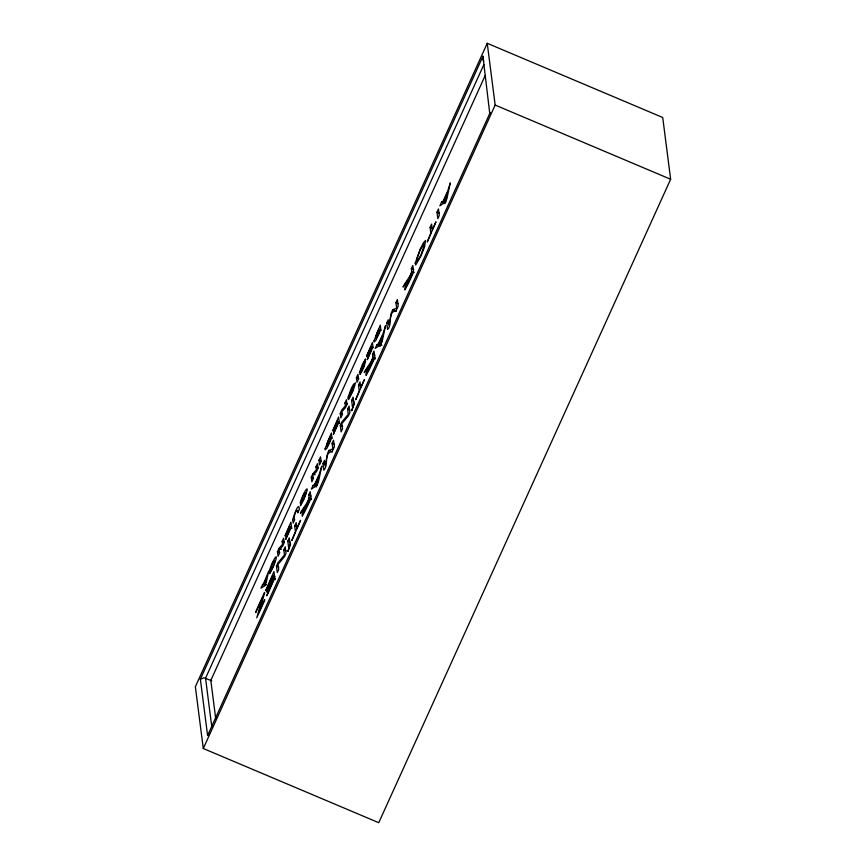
<?xml version="1.0" encoding="UTF-8"?>
<svg xmlns="http://www.w3.org/2000/svg" width="866" height="866" viewBox="0 0 866 866"><rect width="100%" height="100%" fill="white"/><g stroke="black" fill="none" stroke-linecap="round" stroke-linejoin="round"><path stroke-width="1.3" d="M489.777 113.673L482.936 56.29L200.371 679.204L207.591 735.515L490.156 112.602M482.936 56.29L482.73 58.953L483.769 61.205M207.591 735.515L208.977 733.35M487.244 43.3L195.359 686.749L203.283 748.505L378.756 822.7L670.641 179.251L662.717 117.495L487.244 43.3L495.157 105.057L203.283 748.505M483.888 64.571L205.545 678.175L211.856 727.343M485.241 75.418L210.817 680.395L215.71 718.628M262.636 584.453L260.926 588.22L264.628 585.903L266.295 582.244L268.741 571.008L263.448 583.987L262.636 584.453L264.974 585.438M277.456 551.794L279.036 548.319L282.543 544.368L282.164 541.402L283.626 538.187L284.21 542.733L282.684 546.11L279.112 550.083L279.501 553.125L278.04 556.34L277.456 551.794L279.794 552.779M311.273 477.253L312.843 473.778L316.361 469.827L315.982 466.861L317.443 463.646L318.028 468.192L316.501 471.569L312.918 475.542L313.308 478.584L311.857 481.799L311.273 477.253L313.611 478.238M318.959 460.311L320.528 456.847L321.113 461.394L319.532 464.858L318.959 460.311L321.297 461.297M340.251 413.353L341.832 409.878L345.35 405.938L344.971 402.961L346.422 399.746L347.006 404.303L345.48 407.67L341.908 411.653L342.297 414.684L340.836 417.91L340.251 413.353L342.59 414.349M356.391 377.782L357.961 374.318L358.546 378.864L356.976 382.328L356.391 377.782L358.73 378.767M289.417 526.398L285.076 535.978L290.889 522.176L291.474 526.723L285.704 539.442L289.807 529.418L289.677 528.412L285.769 537.017L289.58 527.643L289.417 526.398L291.755 527.394M329.881 437.211C326.785 441.855 324.707 453.037 330.26 440.231L329.881 437.211L332.219 438.207M337.123 421.244L332.771 430.824L338.595 417.011L339.18 421.569L333.41 434.277L337.502 424.264L337.383 423.247L333.475 431.863L337.275 422.489L337.123 421.244L339.461 422.229M370.94 346.692L366.589 356.272L372.412 342.46L372.997 347.017L367.227 359.726L371.33 349.702L371.2 348.695L367.292 357.312L371.103 347.926L370.94 346.692L373.278 347.677M378.788 329.383C375.703 334.027 373.614 345.198 379.178 332.392L378.788 329.383L381.137 330.368M264.054 583.641L266.176 578.964L265.342 582.97L264.054 583.641L266.392 584.637M276.46 566.083L277.964 562.759L284.459 554.998L283.799 549.888L285.217 546.782L286.051 553.277L284.535 556.611L278.051 564.372L278.7 569.471L277.293 572.578L276.46 566.083L278.798 567.068M287.793 541.098L289.266 537.851L290.099 544.357L288.627 547.593L287.793 541.098L290.132 542.084M294.7 525.868L296.172 522.631L296.908 528.368L300.567 520.293L291.853 540.481L295.436 531.605L294.7 525.868L297.038 526.864M308.718 494.973L310.19 491.726L311.024 498.231L306.088 509.089L302.266 516.201L302.223 514.177L304.81 507.368L300.394 513.322C302.851 507.952 307.419 503.752 309.086 497.863L308.718 494.973L311.056 495.958M313.059 485.393L311.381 489.095L316.761 485.566L318.352 482.07L321.784 466.157L319.251 474.265L314.607 484.505L313.059 485.393L316.566 486.876M322.931 463.624L324.349 460.495L325.053 465.94L327.586 453.373L328.907 450.45L332.836 448.902L332.122 443.37L333.54 440.242L334.373 446.737L332.165 451.619C323.386 452.604 328.993 465.15 323.765 470.119L322.931 463.624L325.28 464.609M340.284 425.379L341.789 422.056L348.284 414.294L347.623 409.196L349.041 406.078L349.875 412.584L348.359 415.907L341.875 423.669L342.525 428.778L341.117 431.885L340.284 425.379L342.622 426.375M351.618 400.395L353.09 397.158L353.923 403.664L352.451 406.901L351.618 400.395L353.956 401.391M358.524 385.175L359.996 381.938L360.721 387.665L364.391 379.6L355.677 399.778L359.26 390.912L358.524 385.175L360.862 386.16M372.542 354.281L374.004 351.033L374.837 357.539L369.912 368.396L366.091 375.508L366.047 373.473L368.635 366.675L364.218 372.629C366.675 367.249 371.233 363.06 372.91 357.16L372.542 354.281L374.881 355.266M376.883 344.7L375.205 348.392L380.585 344.863L382.177 341.377L385.608 325.464L383.075 333.562L378.431 343.813L376.883 344.7L380.39 346.184M386.756 322.921L388.174 319.803L388.877 325.237L391.41 312.68L392.731 309.757L396.66 308.199L395.946 302.667L397.364 299.549L398.198 306.044L395.989 310.926C387.199 311.901 392.818 324.447 387.589 329.426L386.756 322.921L389.105 323.916M411.35 268.709L412.822 265.472L413.656 271.967L408.73 282.836L404.909 289.948L404.866 287.913L407.453 281.114L403.026 287.057C405.483 281.688 410.051 277.488 411.718 271.599L411.35 268.709L413.688 269.705M430.11 227.368L431.582 224.121L432.318 229.858L435.977 221.783L427.263 241.971L430.846 233.095L430.11 227.368L432.448 228.353M436.994 212.17L438.467 208.933L439.3 215.428L437.828 218.676L436.994 212.17L439.333 213.166M441.573 202.092L439.896 205.794L445.276 202.265L446.856 198.769L450.298 182.867L447.765 190.964L443.121 201.204L441.573 202.092L445.081 203.586M274.923 576.594L272.584 575.609L265.765 590.644L273.959 571.592L274.793 578.098L266.75 595.808L273.223 580.577L272.963 578.585L275.301 579.571M272.584 575.609L272.866 577.817L266.815 592.138L272.963 578.585M315.148 484.202L318.915 475.899L317.508 483.055L315.148 484.202L317.486 485.198M378.972 343.51L382.74 335.207L381.332 342.362L378.972 343.51L381.311 344.495M443.663 200.901L447.43 192.598L446.012 199.765L443.663 200.901L446.001 201.897M309.184 498.6L303.49 512.824L309.454 500.754L309.184 498.6L311.522 499.595M373.008 357.907L367.314 372.12L373.278 360.061L373.008 357.907L375.346 358.892M200.371 679.204L204.073 677.797L211.759 680.795M495.157 105.057L670.641 179.251M443.121 201.204L445.46 202.2M411.718 271.599L414.067 272.584M395.946 302.667L398.284 303.663M392.731 309.757L396.238 311.24M378.431 343.813L381.938 345.296M372.91 357.16L375.249 358.156M344.971 402.961L347.309 403.957M347.623 409.196L349.972 410.181M337.275 422.489L339.624 423.474M332.122 443.37L334.46 444.355M328.907 450.45L332.425 451.933M315.982 466.861L318.32 467.856M312.843 473.778L315.181 474.763M314.607 484.505L316.945 485.501M309.086 497.863L311.424 498.848M289.58 527.643L291.918 528.628M282.164 541.402L284.503 542.397M283.799 549.888L286.148 550.873M279.036 548.319L281.374 549.304M272.866 577.817L275.204 578.813M263.448 583.987L265.786 584.983M292.773 519.676L293.13 523.075L294.7 519.611C292.719 517.197 297.882 505.084 297.763 512.856L299.333 509.392C299.095 499.963 293.141 517.446 292.773 519.676M406.067 286.235L412.097 274.49L411.815 272.346L406.067 286.235M359.412 372.575L360.224 372.304L364.185 364.878L359.975 374.404L362.443 370.356A13.845 1.7 -67.1 0 0 363.807 367.314L365.614 361.414L360.992 369.414L365.604 358.957L362.345 364.564L359.412 372.575M274.771 561.071C275.301 563.138 264.141 583.597 273.028 567.501C281.786 545.634 270.82 562.716 269.478 571.17C271.35 569.092 272.444 560.086 274.771 561.071M305.568 493.187C306.099 495.244 294.938 515.714 303.814 499.617C312.583 477.751 301.617 494.822 300.264 503.287C302.147 501.208 303.241 492.191 305.568 493.187M415.204 263.221L415.691 264.996L420.898 256.163L424.611 246.788L425.509 240.499L423.506 242.664L420.042 249.419L415.204 263.221M355.471 383.183L352.841 391.475L348.413 399.583L352.679 390.783L353.642 385.998L350.914 390.804L349.691 394.69L351.488 390.728L351.585 391.497L348.208 398.955L347.97 397.148C349.81 393.521 352.419 382.88 355.471 383.183M424.286 244.97L420.789 255.438L416.871 261.619L417.066 258.36L420.14 250.133L423.896 243.833L424.286 244.97M325.151 448.577L325.107 448.989A17.98 2.208 -67.1 0 0 325.161 449.833L326.915 448.274L331.938 437.536L331.353 432.989L325.151 448.577M374.069 340.739L374.015 341.15A17.98 2.208 -67.1 0 0 374.08 342.005L375.833 340.435L380.845 329.697L380.261 325.151L374.069 340.739M290.521 543.924L287.891 551.328L290.521 543.924M354.346 403.22L351.715 410.636L354.346 403.22M264.617 593.199L258.404 613.225L264.606 599.553L264.704 600.322L256.747 617.869L262.928 596.901L255.827 612.543L255.73 611.775L264.52 592.398L264.617 593.199"/></g></svg>
